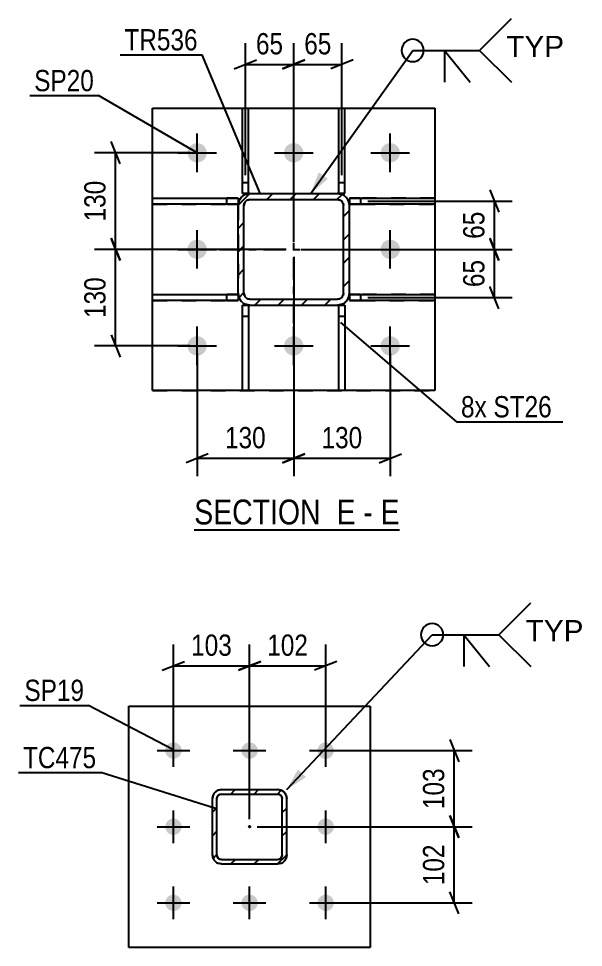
# Model space of a CAD drawing. Header units: millimetres. Extents: x -858 to 331, y -869 to -28.
# Drawn here: x -31.4 to 44.7, y -280.8 to -155.8 of the extents above; entities that cross this region are included whole.
import ezdxf

# ---------------------------------------------------------------- set-up
doc = ezdxf.new("R2010")
doc.units = ezdxf.units.MM
doc.linetypes.add('DXK_LINE_DOT2', pattern=[3.9198, 1.9599, -1.9599])
doc.linetypes.add('DXK_LINE_DOT3', pattern=[5.9187, 2.979, -0.9799, 0.9799, -0.9799])
doc.styles.add('Arial', font='ARIAL.TTF', dxfattribs={"height": 0.2})
doc.styles.add('Arial Narrow', font='ARIALN.TTF', dxfattribs={"height": 0.2})

# ---------------------------------------------------------------- blocks, each defined once
blk = doc.blocks.new('Unknown-570393797-16 - 9961')
at = {"color": 6, "linetype": 'Continuous'}
blk.add_line((-7.71, -224.63), (19.94, -224.63), dxfattribs=at)
at = {"color": 0, "linetype": 'Continuous'}
for points in [[(10.4, -223.88), (10.4, -220.38), (-7.71, -220.38), (-7.71, -223.88)], [(14, -223.88), (14, -220.38), (11.45, -220.38), (11.45, -223.88)], [(16.33, -223.88), (16.33, -220.38), (15.05, -220.38), (15.05, -223.88)], [(19.94, -223.88), (19.94, -220.38), (17.38, -220.38), (17.38, -223.88)]]:
    blk.add_wipeout(points, dxfattribs=at)
at = {"color": 7, "linetype": 'Continuous', "style": 'Arial Narrow'}
for s, p in [('SECTION ', (-7.71, -223.88)), ('E', (11.45, -223.88)), ('E', (17.38, -223.88)), ('-', (15.05, -223.88))]:
    blk.add_text(s, height=3.34, dxfattribs=at).set_placement(p)
blk = doc.blocks.new('Part-570393797-10165 - 9961')
at = {"color": 2, "linetype": 'Continuous'}
for p, q in [((-13.32, -180.75), (-13.32, -179.95)), ((-13.32, -179.95), (-1.82, -179.95)), ((-1.82, -179.95), (-1.82, -180.75)), ((-1.82, -180.75), (-13.32, -180.75)), ((-1.82, -180.75), (-1.82, -180.75))]:
    blk.add_line(p, q, dxfattribs=at)
at = {"color": 7, "linetype": 'DXK_LINE_DOT2'}
for p, q in [((-13.32, -179.95), (-3.32, -179.95)), ((-3.32, -180.75), (-3.32, -179.95)), ((-1.82, -179.95), (-3.32, -179.95)), ((-1.82, -179.95), (-1.82, -179.95)), ((-13.32, -180.75), (-3.32, -180.75)), ((-3.32, -180.75), (-1.82, -180.75))]:
    blk.add_line(p, q, dxfattribs=at)
blk = doc.blocks.new('Part-570393797-10125 - 9961')
at = {"color": 2, "linetype": 'Continuous'}
for p, q in [((13.18, -179.95), (13.18, -179.95)), ((13.18, -179.95), (24.68, -179.95)), ((13.18, -179.95), (13.18, -180.75)), ((24.68, -179.95), (24.68, -180.75)), ((24.68, -180.75), (13.18, -180.75))]:
    blk.add_line(p, q, dxfattribs=at)
at = {"color": 7, "linetype": 'DXK_LINE_DOT2'}
for p, q in [((14.68, -179.95), (13.18, -179.95)), ((13.18, -179.95), (13.18, -179.95)), ((24.68, -179.95), (14.68, -179.95)), ((14.68, -179.95), (14.68, -180.75)), ((13.18, -180.75), (14.68, -180.75)), ((14.68, -180.75), (24.68, -180.75))]:
    blk.add_line(p, q, dxfattribs=at)
blk = doc.blocks.new('Bolt-570393797-10062 - 9961')
at = {"linetype": 'Continuous'}
for points in [[(-8.62, -173.85, -1), (-6.02, -173.85, -1)], [(4.38, -173.85, -1), (6.98, -173.85, -1)], [(17.38, -173.85, -1), (19.98, -173.85, -1)], [(-8.62, -186.85, -1), (-6.02, -186.85, -1)], [(17.38, -186.85, -1), (19.98, -186.85, -1)], [(-8.62, -199.85, -1), (-6.02, -199.85, -1)], [(4.38, -199.85, -1), (6.98, -199.85, -1)], [(17.38, -199.85, -1), (19.98, -199.85, -1)]]:
    blk.add_hatch(color=1, dxfattribs=at).paths.add_polyline_path(points)
at = {"color": 1, "linetype": 'Continuous'}
for p, q in [((-7.32, -176.45), (-7.32, -171.25)), ((5.68, -176.45), (5.68, -171.25)), ((18.68, -176.45), (18.68, -171.25)), ((-9.92, -173.85), (-4.72, -173.85)), ((3.08, -173.85), (8.28, -173.85)), ((16.08, -173.85), (21.28, -173.85)), ((-7.32, -189.45), (-7.32, -184.25)), ((18.68, -189.45), (18.68, -184.25)), ((-9.92, -186.85), (-4.72, -186.85)), ((16.08, -186.85), (21.28, -186.85)), ((-7.32, -202.45), (-7.32, -197.25)), ((5.68, -202.45), (5.68, -197.25)), ((18.68, -202.45), (18.68, -197.25)), ((-9.92, -199.85), (-4.72, -199.85)), ((3.08, -199.85), (8.28, -199.85)), ((16.08, -199.85), (21.28, -199.85))]:
    blk.add_line(p, q, dxfattribs=at)
blk = doc.blocks.new('Part-570393797-10105 - 9961')
at = {"color": 2, "linetype": 'Continuous'}
for p, q in [((-13.32, -167.85), (24.68, -167.85)), ((-13.32, -205.85), (-13.32, -167.85)), ((24.68, -167.85), (24.68, -205.85)), ((24.68, -205.85), (-13.32, -205.85)), ((-13.32, -205.85), (-13.32, -205.85)), ((24.68, -205.85), (24.68, -205.85))]:
    blk.add_line(p, q, dxfattribs=at)
at = {"color": 7, "linetype": 'DXK_LINE_DOT2'}
for p, q in [((-13.32, -167.85), (-13.32, -167.85)), ((-13.32, -167.85), (24.68, -167.85)), ((24.68, -167.85), (24.68, -167.85)), ((-13.32, -205.85), (24.68, -205.85))]:
    blk.add_line(p, q, dxfattribs=at)
blk = doc.blocks.new('Part-570393797-10170 - 9961')
at = {"color": 2, "linetype": 'Continuous'}
for p, q in [((-13.32, -193.75), (-13.32, -192.95)), ((-13.32, -192.95), (-1.82, -192.95)), ((-1.82, -193.75), (-13.32, -193.75)), ((-1.82, -192.95), (-1.82, -193.75)), ((-1.82, -193.75), (-1.82, -193.75))]:
    blk.add_line(p, q, dxfattribs=at)
at = {"color": 7, "linetype": 'DXK_LINE_DOT2'}
for p, q in [((-13.32, -192.95), (-3.32, -192.95)), ((-13.32, -193.75), (-3.32, -193.75)), ((-3.32, -193.75), (-3.32, -192.95)), ((-1.82, -192.95), (-3.32, -192.95)), ((-3.32, -193.75), (-1.82, -193.75)), ((-1.82, -192.95), (-1.82, -192.95))]:
    blk.add_line(p, q, dxfattribs=at)
blk = doc.blocks.new('Part-570393797-10130 - 9961')
at = {"color": 2, "linetype": 'Continuous'}
for p, q in [((13.18, -192.95), (13.18, -192.95)), ((13.18, -192.95), (24.68, -192.95)), ((13.18, -192.95), (13.18, -193.75)), ((24.68, -193.75), (13.18, -193.75)), ((24.68, -192.95), (24.68, -193.75))]:
    blk.add_line(p, q, dxfattribs=at)
at = {"color": 7, "linetype": 'DXK_LINE_DOT2'}
for p, q in [((14.68, -192.95), (13.18, -192.95)), ((13.18, -192.95), (13.18, -192.95)), ((13.18, -193.75), (14.68, -193.75)), ((24.68, -192.95), (14.68, -192.95)), ((14.68, -192.95), (14.68, -193.75)), ((14.68, -193.75), (24.68, -193.75))]:
    blk.add_line(p, q, dxfattribs=at)
blk = doc.blocks.new('Part-570393797-10195 - 9961')
at = {"linetype": 'Continuous'}
h = blk.add_hatch(dxfattribs=at)
h.set_pattern_fill('', scale=0.7, style=0, pattern_type=0)
h.set_pattern_definition([(45, (-1.7018, -193.3633), (-1.57154, 1.57154), [])])
h.paths.add_polyline_path([(-1.82, -192.75), (-1.7, -193.36), (-1.36, -193.88), (-0.84, -194.23), (-0.22, -194.35), (11.58, -194.35), (12.19, -194.23), (12.71, -193.88), (13.05, -193.36), (13.18, -192.75), (13.18, -180.95), (13.05, -180.34), (12.71, -179.82), (12.19, -179.47), (11.58, -179.35), (-0.22, -179.35), (-0.84, -179.47), (-1.36, -179.82), (-1.7, -180.34), (-1.82, -180.95)])
h.paths.add_polyline_path([(-1.02, -180.95), (-0.96, -180.64), (-0.79, -180.39), (-0.53, -180.21), (-0.22, -180.15), (11.58, -180.15), (11.88, -180.21), (12.14, -180.39), (12.32, -180.64), (12.38, -180.95), (12.38, -192.75), (12.32, -193.06), (12.14, -193.32), (11.88, -193.49), (11.58, -193.55), (-0.22, -193.55), (-0.53, -193.49), (-0.79, -193.32), (-0.96, -193.06), (-1.02, -192.75)])
at = {"color": 7, "linetype": 'DXK_LINE_DOT3'}
for p, q in [((5.68, -196.85), (5.68, -176.85)), ((-4.32, -186.85), (15.68, -186.85))]:
    blk.add_line(p, q, dxfattribs=at)
at = {"color": 7, "linetype": 'DXK_LINE_DOT2'}
for p, q in [((-0.84, -179.47), (-0.22, -179.35)), ((-0.22, -179.35), (11.58, -179.35)), ((11.58, -179.35), (12.19, -179.47)), ((-1.82, -180.95), (-1.7, -180.34)), ((-1.82, -180.95), (-1.82, -192.75)), ((-0.96, -180.64), (-1.02, -180.95)), ((-1.02, -192.75), (-1.02, -180.95)), ((-0.22, -180.15), (-0.53, -180.21)), ((-0.22, -180.15), (11.58, -180.15)), ((11.88, -180.21), (11.58, -180.15)), ((12.38, -180.95), (12.32, -180.64)), ((12.38, -192.75), (12.38, -180.95)), ((13.05, -180.34), (13.18, -180.95)), ((13.18, -192.75), (13.18, -180.95)), ((-1.7, -193.36), (-1.82, -192.75)), ((-1.02, -192.75), (-0.96, -193.06)), ((-0.53, -193.49), (-0.22, -193.55)), ((-0.22, -193.55), (11.58, -193.55)), ((11.58, -193.55), (11.88, -193.49)), ((12.32, -193.06), (12.38, -192.75)), ((13.18, -192.75), (13.05, -193.36)), ((-0.22, -194.35), (-0.84, -194.23)), ((-0.22, -194.35), (11.58, -194.35)), ((12.19, -194.23), (11.58, -194.35))]:
    blk.add_line(p, q, dxfattribs=at)
at = {"color": 2, "linetype": 'Continuous'}
for p, q in [((-0.22, -179.35), (-0.84, -179.47)), ((-0.22, -179.35), (-0.22, -179.35)), ((-0.22, -179.35), (11.58, -179.35)), ((11.58, -179.35), (11.58, -179.35)), ((12.19, -179.47), (11.58, -179.35)), ((-1.7, -180.34), (-1.82, -180.95)), ((-1.82, -180.95), (-1.82, -180.95)), ((-1.82, -192.75), (-1.82, -180.95)), ((-1.02, -180.95), (-0.96, -180.64)), ((-1.02, -180.95), (-1.02, -180.95)), ((-1.02, -192.75), (-1.02, -180.95)), ((-0.53, -180.21), (-0.22, -180.15)), ((-0.22, -180.15), (-0.22, -180.15)), ((-0.22, -180.15), (11.58, -180.15)), ((11.58, -180.15), (11.58, -180.15)), ((11.58, -180.15), (11.88, -180.21)), ((12.32, -180.64), (12.38, -180.95)), ((12.38, -180.95), (12.38, -180.95)), ((12.38, -192.75), (12.38, -180.95)), ((13.18, -180.95), (13.05, -180.34)), ((13.18, -180.95), (13.18, -180.95)), ((13.18, -192.75), (13.18, -180.95)), ((-1.82, -192.75), (-1.82, -192.75)), ((-1.82, -192.75), (-1.7, -193.36)), ((-1.02, -192.75), (-1.02, -192.75)), ((-0.96, -193.06), (-1.02, -192.75)), ((-0.22, -193.55), (-0.53, -193.49)), ((-0.22, -193.55), (-0.22, -193.55)), ((-0.22, -193.55), (11.58, -193.55)), ((11.88, -193.49), (11.58, -193.55)), ((11.58, -193.55), (11.58, -193.55)), ((12.38, -192.75), (12.32, -193.06)), ((12.38, -192.75), (12.38, -192.75)), ((13.05, -193.36), (13.18, -192.75)), ((13.18, -192.75), (13.18, -192.75)), ((-0.84, -194.23), (-0.22, -194.35)), ((-0.22, -194.35), (-0.22, -194.35)), ((-0.22, -194.35), (11.58, -194.35)), ((11.58, -194.35), (12.19, -194.23)), ((11.58, -194.35), (11.58, -194.35))]:
    blk.add_line(p, q, dxfattribs=at)
at = {"color": 7, "linetype": 'DXK_LINE_DOT2'}
for centre, radius, start, end in [((-0.22, -180.95), 1.6, 112.5, 157.5), ((11.58, -180.95), 1.6, 22.5, 67.5), ((-0.22, -180.95), 0.8, 112.5, 157.5), ((11.58, -180.95), 0.8, 22.5, 67.5), ((-0.22, -192.75), 1.6, 202.5, 247.5), ((-0.22, -192.75), 0.8, 202.5, 247.5), ((11.58, -192.75), 0.8, 292.5, 337.5), ((11.58, -192.75), 1.6, 292.5, 337.5)]:
    blk.add_arc(centre, radius, start, end, dxfattribs=at)
at = {"color": 2, "linetype": 'Continuous'}
for centre, radius, start, end in [((-0.22, -180.95), 1.6, 112.5, 157.5), ((11.58, -180.95), 1.6, 22.5, 67.5), ((-0.22, -180.95), 0.8, 112.5, 157.5), ((11.58, -180.95), 0.8, 22.5, 67.5), ((-0.22, -192.75), 1.6, 202.5, 247.5), ((-0.22, -192.75), 0.8, 202.5, 247.5), ((11.58, -192.75), 0.8, 292.5, 337.5), ((11.58, -192.75), 1.6, 292.5, 337.5)]:
    blk.add_arc(centre, radius, start, end, dxfattribs=at)
blk = doc.blocks.new('Part-570393797-10204 - 9961')
at = {"color": 2, "linetype": 'Continuous'}
for p, q in [((11.78, -194.35), (11.78, -194.35)), ((11.78, -194.35), (12.58, -194.35)), ((11.78, -205.85), (11.78, -194.35)), ((12.58, -194.35), (12.58, -194.35)), ((12.58, -194.35), (12.58, -205.85)), ((12.58, -205.85), (11.78, -205.85))]:
    blk.add_line(p, q, dxfattribs=at)
at = {"color": 7, "linetype": 'DXK_LINE_DOT2'}
for p, q in [((11.78, -194.35), (11.78, -194.35)), ((11.78, -194.35), (12.58, -194.35)), ((12.58, -194.35), (12.58, -194.35)), ((11.78, -195.85), (12.58, -195.85))]:
    blk.add_line(p, q, dxfattribs=at)
blk = doc.blocks.new('Part-570393797-10209 - 9961')
at = {"color": 2, "linetype": 'Continuous'}
for p, q in [((-1.22, -194.35), (-1.22, -194.35)), ((-1.22, -194.35), (-0.42, -194.35)), ((-1.22, -205.85), (-1.22, -194.35)), ((-0.42, -194.35), (-0.42, -194.35)), ((-0.42, -194.35), (-0.42, -205.85)), ((-0.42, -205.85), (-1.22, -205.85))]:
    blk.add_line(p, q, dxfattribs=at)
at = {"color": 7, "linetype": 'DXK_LINE_DOT2'}
for p, q in [((-1.22, -194.35), (-1.22, -194.35)), ((-1.22, -194.35), (-0.42, -194.35)), ((-0.42, -194.35), (-0.42, -194.35)), ((-1.22, -195.85), (-0.42, -195.85))]:
    blk.add_line(p, q, dxfattribs=at)
blk = doc.blocks.new('Part-570393797-10222 - 9961')
at = {"color": 2, "linetype": 'Continuous'}
for p, q in [((11.78, -179.35), (11.78, -167.85)), ((11.78, -167.85), (12.58, -167.85)), ((12.58, -179.35), (12.58, -167.85)), ((11.78, -179.35), (12.58, -179.35)), ((11.78, -179.35), (11.78, -179.35)), ((12.58, -179.35), (12.58, -179.35))]:
    blk.add_line(p, q, dxfattribs=at)
at = {"color": 7, "linetype": 'DXK_LINE_DOT2'}
for p, q in [((11.78, -177.85), (12.58, -177.85)), ((12.58, -179.35), (11.78, -179.35))]:
    blk.add_line(p, q, dxfattribs=at)
blk = doc.blocks.new('Part-570393797-10227 - 9961')
at = {"color": 2, "linetype": 'Continuous'}
for p, q in [((-1.22, -179.35), (-1.22, -167.85)), ((-1.22, -167.85), (-0.42, -167.85)), ((-0.42, -179.35), (-0.42, -167.85)), ((-1.22, -179.35), (-0.42, -179.35)), ((-1.22, -179.35), (-1.22, -179.35)), ((-0.42, -179.35), (-0.42, -179.35))]:
    blk.add_line(p, q, dxfattribs=at)
at = {"color": 7, "linetype": 'DXK_LINE_DOT2'}
for p, q in [((-1.22, -177.85), (-0.42, -177.85)), ((-0.42, -179.35), (-1.22, -179.35))]:
    blk.add_line(p, q, dxfattribs=at)
blk = doc.blocks.new('Part-570393797-10525 - 10438')
at = {"linetype": 'Continuous'}
h = blk.add_hatch(dxfattribs=at)
h.set_pattern_fill('', scale=0.7, style=0, pattern_type=0)
h.set_pattern_definition([(45, (-5.1716, -268.8393), (-1.57154, 1.57154), [])])
h.paths.add_polyline_path([(-5.26, -268.38), (-5.17, -268.84), (-4.91, -269.23), (-4.52, -269.49), (-4.06, -269.58), (3.54, -269.58), (4, -269.49), (4.39, -269.23), (4.65, -268.84), (4.74, -268.38), (4.74, -260.78), (4.65, -260.32), (4.39, -259.93), (4, -259.67), (3.54, -259.58), (-4.06, -259.58), (-4.52, -259.67), (-4.91, -259.93), (-5.17, -260.32), (-5.26, -260.78)])
h.paths.add_polyline_path([(-4.66, -260.78), (-4.62, -260.55), (-4.49, -260.36), (-4.29, -260.23), (-4.06, -260.18), (3.54, -260.18), (3.77, -260.23), (3.96, -260.36), (4.09, -260.55), (4.14, -260.78), (4.14, -268.38), (4.09, -268.61), (3.96, -268.8), (3.77, -268.93), (3.54, -268.98), (-4.06, -268.98), (-4.29, -268.93), (-4.49, -268.8), (-4.62, -268.61), (-4.66, -268.38)])
blk.add_hatch(color=30, dxfattribs=at).paths.add_polyline_path([(-0.26, -264.68, -1), (-0.26, -264.48, -1)])
at = {"color": 7, "linetype": 'DXK_LINE_DOT2'}
for p, q in [((-4.52, -259.67), (-4.06, -259.58)), ((-4.06, -259.58), (3.54, -259.58)), ((3.54, -259.58), (4, -259.67)), ((-5.26, -260.78), (-5.17, -260.32)), ((-5.26, -268.38), (-5.26, -260.78)), ((-4.62, -260.55), (-4.66, -260.78)), ((-4.66, -268.38), (-4.66, -260.78)), ((-4.49, -260.36), (-4.62, -260.55)), ((-4.29, -260.23), (-4.49, -260.36)), ((-4.06, -260.18), (-4.29, -260.23)), ((-4.06, -260.18), (3.54, -260.18)), ((3.77, -260.23), (3.54, -260.18)), ((3.96, -260.36), (3.77, -260.23)), ((4.09, -260.55), (3.96, -260.36)), ((4.14, -260.78), (4.09, -260.55)), ((4.14, -268.38), (4.14, -260.78)), ((4.65, -260.32), (4.74, -260.78)), ((4.74, -268.38), (4.74, -260.78)), ((-5.17, -268.84), (-5.26, -268.38)), ((-4.66, -268.38), (-4.62, -268.61)), ((-4.62, -268.61), (-4.49, -268.8)), ((-4.49, -268.8), (-4.29, -268.93)), ((3.77, -268.93), (3.96, -268.8)), ((3.96, -268.8), (4.09, -268.61)), ((4.09, -268.61), (4.14, -268.38)), ((4.74, -268.38), (4.65, -268.84)), ((-4.06, -269.58), (-4.52, -269.49)), ((-4.29, -268.93), (-4.06, -268.98)), ((-4.06, -268.98), (3.54, -268.98)), ((-4.06, -269.58), (3.54, -269.58)), ((3.54, -268.98), (3.77, -268.93)), ((4, -269.49), (3.54, -269.58))]:
    blk.add_line(p, q, dxfattribs=at)
at = {"color": 2, "linetype": 'Continuous'}
for p, q in [((-4.06, -259.58), (-4.52, -259.67)), ((-4.06, -259.58), (3.54, -259.58)), ((4, -259.67), (3.54, -259.58)), ((-5.17, -260.32), (-5.26, -260.78)), ((-5.26, -268.38), (-5.26, -260.78)), ((-4.66, -260.78), (-4.62, -260.55)), ((-4.66, -268.38), (-4.66, -260.78)), ((-4.62, -260.55), (-4.49, -260.36)), ((-4.49, -260.36), (-4.29, -260.23)), ((-4.29, -260.23), (-4.06, -260.18)), ((-4.06, -260.18), (3.54, -260.18)), ((3.54, -260.18), (3.77, -260.23)), ((3.77, -260.23), (3.96, -260.36)), ((3.96, -260.36), (4.09, -260.55)), ((4.09, -260.55), (4.14, -260.78)), ((4.14, -268.38), (4.14, -260.78)), ((4.74, -260.78), (4.65, -260.32)), ((4.74, -268.38), (4.74, -260.78)), ((-5.26, -268.38), (-5.17, -268.84)), ((-4.62, -268.61), (-4.66, -268.38)), ((-4.49, -268.8), (-4.62, -268.61)), ((-4.29, -268.93), (-4.49, -268.8)), ((3.96, -268.8), (3.77, -268.93)), ((4.09, -268.61), (3.96, -268.8)), ((4.14, -268.38), (4.09, -268.61)), ((4.65, -268.84), (4.74, -268.38)), ((-4.52, -269.49), (-4.06, -269.58)), ((-4.06, -268.98), (-4.29, -268.93)), ((-4.06, -268.98), (3.54, -268.98)), ((-4.06, -269.58), (3.54, -269.58)), ((3.77, -268.93), (3.54, -268.98)), ((3.54, -269.58), (4, -269.49))]:
    blk.add_line(p, q, dxfattribs=at)
at = {"color": 7, "linetype": 'DXK_LINE_DOT3'}
blk.add_line((-0.26, -264.58), (-0.26, -264.58), dxfattribs=at)
at = {"color": 30, "linetype": 'DXK_LINE_DOT3'}
blk.add_line((-0.26, -264.58), (-0.26, -264.58), dxfattribs=at)
at = {"color": 30, "linetype": 'Continuous'}
blk.add_circle((-0.26, -264.58), 0.1, dxfattribs=at)
at = {"color": 7, "linetype": 'DXK_LINE_DOT2'}
for centre, start, end in [((-4.06, -260.78), 112.5, 157.5), ((3.54, -260.78), 22.5, 67.5), ((-4.06, -268.38), 202.5, 247.5), ((3.54, -268.38), 292.5, 337.5)]:
    blk.add_arc(centre, 1.2, start, end, dxfattribs=at)
at = {"color": 2, "linetype": 'Continuous'}
for centre, start, end in [((-4.06, -260.78), 112.5, 157.5), ((3.54, -260.78), 22.5, 67.5), ((-4.06, -268.38), 202.5, 247.5), ((3.54, -268.38), 292.5, 337.5)]:
    blk.add_arc(centre, 1.2, start, end, dxfattribs=at)
blk = doc.blocks.new('Bolt-570393797-10596 - 10438')
at = {"linetype": 'Continuous'}
for points in [[(-11.61, -254.33, -1), (-9.41, -254.33, -1)], [(-1.36, -254.33, -1), (0.84, -254.33, -1)], [(8.89, -254.33, -1), (11.09, -254.33, -1)], [(-11.61, -264.58, -1), (-9.41, -264.58, -1)], [(8.89, -264.58, -1), (11.09, -264.58, -1)], [(-11.61, -274.83, -1), (-9.41, -274.83, -1)], [(-1.36, -274.83, -1), (0.84, -274.83, -1)], [(8.89, -274.83, -1), (11.09, -274.83, -1)]]:
    blk.add_hatch(color=1, dxfattribs=at).paths.add_polyline_path(points)
at = {"color": 1, "linetype": 'Continuous'}
for p, q in [((-10.51, -256.53), (-10.51, -252.13)), ((-0.26, -256.53), (-0.26, -252.13)), ((9.99, -256.53), (9.99, -252.13)), ((-12.71, -254.33), (-8.31, -254.33)), ((-2.46, -254.33), (1.94, -254.33)), ((7.79, -254.33), (12.19, -254.33)), ((-10.51, -266.78), (-10.51, -262.38)), ((9.99, -266.78), (9.99, -262.38)), ((-12.71, -264.58), (-8.31, -264.58)), ((7.79, -264.58), (12.19, -264.58)), ((-10.51, -277.03), (-10.51, -272.63)), ((-0.26, -277.03), (-0.26, -272.63)), ((9.99, -277.03), (9.99, -272.63)), ((-12.71, -274.83), (-8.31, -274.83)), ((-2.46, -274.83), (1.94, -274.83)), ((7.79, -274.83), (12.19, -274.83))]:
    blk.add_line(p, q, dxfattribs=at)
blk = doc.blocks.new('Part-570393797-10628 - 10438')
at = {"color": 2, "linetype": 'Continuous'}
for p, q in [((-16.51, -280.83), (-16.51, -248.33)), ((-16.51, -248.33), (15.99, -248.33)), ((15.99, -248.33), (15.99, -280.83)), ((15.99, -280.83), (-16.51, -280.83))]:
    blk.add_line(p, q, dxfattribs=at)
blk = doc.blocks.new('StraightDimension-570393797-10383 - 9961')
at = {"color": 7, "linetype": 'Continuous'}
for p, q in [((-17.71, -188.35), (-18.91, -185.35)), ((4.68, -186.85), (-21.16, -186.85)), ((-18.31, -199.85), (-18.31, -186.85)), ((-18.91, -198.35), (-17.71, -201.35)), ((-8.32, -199.85), (-21.16, -199.85))]:
    blk.add_line(p, q, dxfattribs=at)
at = {"color": 0}
blk.add_wipeout([(-19.06, -190.01), (-23.26, -190.01), (-23.26, -196.69), (-19.06, -196.69)], dxfattribs=at)
at = {"color": 3, "style": 'Arial Narrow'}
blk.add_text('130', height=2.863, rotation=90.0002, dxfattribs=at).set_placement((-19.66, -196.09))
blk = doc.blocks.new('StraightDimension-570393797-10355 - 9961')
at = {"color": 7, "linetype": 'Continuous'}
for p, q in [((32.11, -185.35), (33.31, -188.35)), ((6.68, -186.85), (35.11, -186.85)), ((32.71, -193.35), (32.71, -186.85)), ((33.31, -194.85), (32.11, -191.85)), ((15.68, -193.35), (35.11, -193.35))]:
    blk.add_line(p, q, dxfattribs=at)
at = {"color": 0}
blk.add_wipeout([(31.96, -187.67), (27.76, -187.67), (27.76, -192.53), (31.96, -192.53)], dxfattribs=at)
at = {"color": 3, "style": 'Arial Narrow'}
blk.add_text('65', height=2.863, rotation=90.0002, dxfattribs=at).set_placement((31.36, -191.93))
blk = doc.blocks.new('StraightDimension-570393797-10372 - 9961')
at = {"color": 7, "linetype": 'Continuous'}
for p, q in [((5.68, -185.85), (5.68, -159.1)), ((12.18, -176.85), (12.18, -159.1)), ((4.18, -162.55), (7.18, -161.35)), ((5.68, -161.95), (12.18, -161.95)), ((13.68, -161.35), (10.68, -162.55))]:
    blk.add_line(p, q, dxfattribs=at)
at = {"color": 0}
blk.add_wipeout([(11.35, -161.2), (11.35, -157), (6.5, -157), (6.5, -161.2)], dxfattribs=at)
at = {"color": 3, "style": 'Arial Narrow'}
blk.add_text('65', height=2.863, dxfattribs=at).set_placement((7.1, -160.6))
blk = doc.blocks.new('StraightDimension-570393797-10352 - 9961')
at = {"color": 7, "linetype": 'Continuous'}
for p, q in [((32.11, -178.85), (33.31, -181.85)), ((15.68, -180.35), (35.11, -180.35)), ((32.71, -186.85), (32.71, -180.35)), ((33.31, -188.35), (32.11, -185.35)), ((6.68, -186.85), (35.11, -186.85))]:
    blk.add_line(p, q, dxfattribs=at)
at = {"color": 0}
blk.add_wipeout([(31.96, -181.17), (27.76, -181.17), (27.76, -186.03), (31.96, -186.03)], dxfattribs=at)
at = {"color": 3, "style": 'Arial Narrow'}
blk.add_text('65', height=2.863, rotation=90.0002, dxfattribs=at).set_placement((31.36, -185.43))
blk = doc.blocks.new('StraightDimension-570393797-10359 - 9961')
at = {"color": 7, "linetype": 'Continuous'}
for p, q in [((5.68, -187.85), (5.68, -217.38)), ((18.68, -200.85), (18.68, -217.38)), ((7.18, -214.38), (4.18, -215.58)), ((5.68, -214.98), (18.68, -214.98)), ((17.18, -215.58), (20.18, -214.38))]:
    blk.add_line(p, q, dxfattribs=at)
at = {"color": 0}
blk.add_wipeout([(15.52, -214.23), (15.52, -210.03), (8.83, -210.03), (8.83, -214.23)], dxfattribs=at)
at = {"color": 3, "style": 'Arial Narrow'}
blk.add_text('130', height=2.863, dxfattribs=at).set_placement((9.43, -213.63))
blk = doc.blocks.new('StraightDimension-570393797-10365 - 9961')
at = {"color": 7, "linetype": 'Continuous'}
for p, q in [((5.68, -187.85), (5.68, -217.38)), ((-7.32, -200.85), (-7.32, -217.38)), ((-5.82, -214.38), (-8.82, -215.58)), ((-7.32, -214.98), (5.68, -214.98)), ((4.18, -215.58), (7.18, -214.38))]:
    blk.add_line(p, q, dxfattribs=at)
at = {"color": 0}
blk.add_wipeout([(2.52, -214.23), (2.52, -210.03), (-4.17, -210.03), (-4.17, -214.23)], dxfattribs=at)
at = {"color": 3, "style": 'Arial Narrow'}
blk.add_text('130', height=2.863, dxfattribs=at).set_placement((-3.57, -213.63))
blk = doc.blocks.new('StraightDimension-570393797-10377 - 9961')
at = {"color": 7, "linetype": 'Continuous'}
for p, q in [((-0.82, -176.85), (-0.82, -159.1)), ((5.68, -185.85), (5.68, -159.1)), ((-2.32, -162.55), (0.68, -161.35)), ((-0.82, -161.95), (5.68, -161.95)), ((7.18, -161.35), (4.18, -162.55))]:
    blk.add_line(p, q, dxfattribs=at)
at = {"color": 0}
blk.add_wipeout([(4.85, -161.2), (4.85, -157), (0, -157), (0, -161.2)], dxfattribs=at)
at = {"color": 3, "style": 'Arial Narrow'}
blk.add_text('65', height=2.863, dxfattribs=at).set_placement((0.6, -160.6))
blk = doc.blocks.new('StraightDimension-570393797-10386 - 9961')
at = {"color": 7, "linetype": 'Continuous'}
for p, q in [((-17.71, -175.35), (-18.91, -172.35)), ((-8.32, -173.85), (-21.16, -173.85)), ((-18.31, -186.85), (-18.31, -173.85)), ((-18.91, -185.35), (-17.71, -188.35)), ((4.68, -186.85), (-21.16, -186.85))]:
    blk.add_line(p, q, dxfattribs=at)
at = {"color": 0}
blk.add_wipeout([(-19.06, -177.01), (-23.26, -177.01), (-23.26, -183.69), (-19.06, -183.69)], dxfattribs=at)
at = {"color": 3, "style": 'Arial Narrow'}
blk.add_text('130', height=2.863, rotation=90.0002, dxfattribs=at).set_placement((-19.66, -183.09))
blk = doc.blocks.new('StraightDimension-570393797-10783 - 10438')
at = {"color": 7, "linetype": 'Continuous'}
for p, q in [((26.7, -252.83), (27.9, -255.83)), ((10.99, -254.33), (29.7, -254.33)), ((27.3, -264.58), (27.3, -254.33)), ((27.9, -266.08), (26.7, -263.08)), ((0.74, -264.58), (29.7, -264.58))]:
    blk.add_line(p, q, dxfattribs=at)
at = {"color": 0}
blk.add_wipeout([(26.55, -256.11), (22.35, -256.11), (22.35, -262.8), (26.55, -262.8)], dxfattribs=at)
at = {"color": 3, "style": 'Arial Narrow'}
blk.add_text('103', height=2.863, rotation=90.0002, dxfattribs=at).set_placement((25.95, -262.2))
blk = doc.blocks.new('StraightDimension-570393797-10794 - 10438')
at = {"color": 7, "linetype": 'Continuous'}
for p, q in [((26.7, -263.08), (27.9, -266.08)), ((0.74, -264.58), (29.7, -264.58)), ((27.3, -274.83), (27.3, -264.58)), ((27.9, -276.33), (26.7, -273.33)), ((10.99, -274.83), (29.7, -274.83))]:
    blk.add_line(p, q, dxfattribs=at)
at = {"color": 0}
blk.add_wipeout([(26.55, -266.36), (22.35, -266.36), (22.35, -273.05), (26.55, -273.05)], dxfattribs=at)
at = {"color": 3, "style": 'Arial Narrow'}
blk.add_text('102', height=2.863, rotation=90.0002, dxfattribs=at).set_placement((25.95, -272.45))
blk = doc.blocks.new('StraightDimension-570393797-10806 - 10438')
at = {"color": 7, "linetype": 'Continuous'}
for p, q in [((-0.26, -263.58), (-0.26, -240.07)), ((9.99, -253.33), (9.99, -240.07)), ((-1.76, -243.52), (1.24, -242.32)), ((11.49, -242.32), (8.49, -243.52)), ((-0.26, -242.92), (9.99, -242.92))]:
    blk.add_line(p, q, dxfattribs=at)
at = {"color": 0}
blk.add_wipeout([(8.2, -242.17), (8.2, -237.97), (1.52, -237.97), (1.52, -242.17)], dxfattribs=at)
at = {"color": 3, "style": 'Arial Narrow'}
blk.add_text('102', height=2.863, dxfattribs=at).set_placement((2.12, -241.57))
blk = doc.blocks.new('StraightDimension-570393797-10817 - 10438')
at = {"color": 7, "linetype": 'Continuous'}
for p, q in [((-10.51, -253.33), (-10.51, -240.07)), ((-0.26, -263.58), (-0.26, -240.07)), ((-12.01, -243.52), (-9.01, -242.32)), ((1.24, -242.32), (-1.76, -243.52)), ((-10.51, -242.92), (-0.26, -242.92))]:
    blk.add_line(p, q, dxfattribs=at)
at = {"color": 0}
blk.add_wipeout([(-2.05, -242.17), (-2.05, -237.97), (-8.73, -237.97), (-8.73, -242.17)], dxfattribs=at)
at = {"color": 3, "style": 'Arial Narrow'}
blk.add_text('103', height=2.863, dxfattribs=at).set_placement((-8.13, -241.57))
blk = doc.blocks.new('Mark-570393797-10101 - 9961')
at = {"color": 0}
blk.add_wipeout([(-21.22, -165.56), (-21.22, -162.56), (-29.26, -162.56), (-29.26, -165.56)], dxfattribs=at)
blk.add_wipeout([(-21.22, -165.56), (-21.22, -162.56), (-29.26, -162.56), (-29.26, -165.56)], dxfattribs=at)
at = {"color": 30, "linetype": 'Continuous'}
for p in [(-29.86, -166.16), (-7.31, -173.86)]:
    blk.add_line(p, (-20.62, -166.16), dxfattribs=at)
at = {"color": 3, "style": 'Arial Narrow'}
blk.add_text('SP20', height=2.863, dxfattribs=at).set_placement((-29.26, -165.56))
blk = doc.blocks.new('Mark-570393797-10191 - 9961')
at = {"color": 0}
blk.add_wipeout([(-7.24, -160.07), (-7.24, -157.07), (-17.11, -157.07), (-17.11, -160.07)], dxfattribs=at)
blk.add_wipeout([(-7.24, -160.07), (-7.24, -157.07), (-17.11, -157.07), (-17.11, -160.07)], dxfattribs=at)
at = {"color": 30, "linetype": 'Continuous'}
for p in [(-17.71, -160.67), (1.21, -179.4)]:
    blk.add_line(p, (-6.64, -160.67), dxfattribs=at)
at = {"color": 3, "style": 'Arial Narrow'}
blk.add_text('TR536', height=2.863, dxfattribs=at).set_placement((-17.11, -160.07))
blk = doc.blocks.new('WeldMark-570393797-10389 - 9961')
at = {"linetype": 'Continuous'}
blk.add_hatch(color=30, dxfattribs=at).paths.add_polyline_path([(10.28, -177.36), (7.93, -179.37), (9.06, -176.49)])
at = {"color": 30, "linetype": 'Continuous'}
for p, q in [((7.93, -179.37), (21.71, -160.07)), ((21.71, -160.07), (30.71, -160.07))]:
    blk.add_line(p, q, dxfattribs=at)
at = {"color": 3, "linetype": 'Continuous'}
for q in [(29.43, -164.35), (26, -164.35)]:
    blk.add_line((26, -160.07), q, dxfattribs=at)
for start, end in [(90, 270), (270, 90)]:
    blk.add_arc((21.71, -160.07), 1.5, start, end, dxfattribs=at)
at = {"color": 0, "linetype": 'Continuous'}
blk.add_wipeout([(42.09, -160.97), (42.09, -157.97), (34.31, -157.97), (34.31, -160.97)], dxfattribs=at)
blk.add_wipeout([(42.09, -160.97), (42.09, -157.97), (34.31, -157.97), (34.31, -160.97)], dxfattribs=at)
at = {"color": 3, "linetype": 'Continuous'}
for q in [(35, -155.78), (35, -164.35)]:
    blk.add_line((30.71, -160.07), q, dxfattribs=at)
at = {"color": 3, "linetype": 'Continuous', "style": 'Arial'}
blk.add_text('TYP', height=2.865, dxfattribs=at).set_placement((34.31, -160.97))
blk = doc.blocks.new('MarkSet-570393797-26885 - 9961')
at = {"color": 0}
for points in [[(31.68, -209.47), (31.68, -206.47), (28.21, -206.47), (28.21, -209.47)], [(40.44, -209.47), (40.44, -206.47), (32.58, -206.47), (32.58, -209.47)]]:
    blk.add_wipeout(points, dxfattribs=at)
for points in [[(31.68, -209.47), (31.68, -206.47), (28.21, -206.47), (28.21, -209.47)], [(40.44, -209.47), (40.44, -206.47), (32.58, -206.47), (32.58, -209.47)]]:
    blk.add_wipeout(points, dxfattribs=at)
at = {"color": 30, "linetype": 'Continuous'}
for p, q in [((11.97, -196.68), (27.61, -210.07)), ((27.61, -210.07), (41.94, -210.07))]:
    blk.add_line(p, q, dxfattribs=at)
at = {"color": 3, "style": 'Arial Narrow'}
for s, p in [('8x', (28.21, -209.47)), ('ST26', (32.58, -209.47))]:
    blk.add_text(s, height=2.863, dxfattribs=at).set_placement(p)
blk = doc.blocks.new('Mark-570393797-10521 - 10438')
at = {"color": 0}
blk.add_wipeout([(-20.9, -256.7), (-20.9, -253.7), (-30.77, -253.7), (-30.77, -256.7)], dxfattribs=at)
blk.add_wipeout([(-20.9, -256.7), (-20.9, -253.7), (-30.77, -253.7), (-30.77, -256.7)], dxfattribs=at)
at = {"color": 30, "linetype": 'Continuous'}
for p in [(-31.37, -257.3), (-4.87, -262.14)]:
    blk.add_line(p, (-20.3, -257.3), dxfattribs=at)
at = {"color": 3, "style": 'Arial Narrow'}
blk.add_text('TC475', height=2.863, dxfattribs=at).set_placement((-30.77, -256.7))
blk = doc.blocks.new('WeldMark-570393797-10828 - 10438')
at = {"linetype": 'Continuous'}
blk.add_hatch(color=30, dxfattribs=at).paths.add_polyline_path([(7.34, -257.91), (4.74, -259.58), (6.24, -256.88)])
at = {"color": 30, "linetype": 'Continuous'}
for p, q in [((4.74, -259.58), (24.32, -238.73)), ((24.32, -238.73), (33.32, -238.73))]:
    blk.add_line(p, q, dxfattribs=at)
at = {"color": 3, "linetype": 'Continuous'}
for q in [(32.04, -243.02), (28.61, -243.02)]:
    blk.add_line((28.61, -238.73), q, dxfattribs=at)
for start, end in [(90, 270), (270, 90)]:
    blk.add_arc((24.32, -238.73), 1.5, start, end, dxfattribs=at)
at = {"color": 0, "linetype": 'Continuous'}
blk.add_wipeout([(44.7, -239.63), (44.7, -236.63), (36.92, -236.63), (36.92, -239.63)], dxfattribs=at)
blk.add_wipeout([(44.7, -239.63), (44.7, -236.63), (36.92, -236.63), (36.92, -239.63)], dxfattribs=at)
at = {"color": 3, "linetype": 'Continuous'}
for q in [(37.61, -234.45), (37.61, -243.02)]:
    blk.add_line((33.32, -238.73), q, dxfattribs=at)
at = {"color": 3, "linetype": 'Continuous', "style": 'Arial'}
blk.add_text('TYP', height=2.865, dxfattribs=at).set_placement((36.92, -239.63))
blk = doc.blocks.new('Mark-570393797-10624 - 10438')
at = {"color": 0}
blk.add_wipeout([(-22.54, -247.65), (-22.54, -244.65), (-30.58, -244.65), (-30.58, -247.65)], dxfattribs=at)
blk.add_wipeout([(-22.54, -247.65), (-22.54, -244.65), (-30.58, -244.65), (-30.58, -247.65)], dxfattribs=at)
at = {"color": 30, "linetype": 'Continuous'}
for p in [(-31.18, -248.25), (-10.69, -254.16)]:
    blk.add_line(p, (-21.94, -248.25), dxfattribs=at)
at = {"color": 3, "style": 'Arial Narrow'}
blk.add_text('SP19', height=2.863, dxfattribs=at).set_placement((-30.58, -247.65))

msp = doc.modelspace()

# ---------------------------------------------------------------- block references
for name in ['Part-570393797-10105 - 9961', 'Part-570393797-10227 - 9961', 'Part-570393797-10222 - 9961', 'Bolt-570393797-10062 - 9961', 'Part-570393797-10195 - 9961', 'Part-570393797-10165 - 9961', 'Part-570393797-10125 - 9961', 'Part-570393797-10170 - 9961', 'Part-570393797-10130 - 9961', 'Part-570393797-10209 - 9961', 'Part-570393797-10204 - 9961', 'Unknown-570393797-16 - 9961', 'Part-570393797-10628 - 10438', 'Bolt-570393797-10596 - 10438', 'Part-570393797-10525 - 10438']:
    msp.add_blockref(name, (0, 0))

# ---------------------------------------------------------------- next in the draw order: block references
for name in ['StraightDimension-570393797-10383 - 9961', 'StraightDimension-570393797-10355 - 9961', 'StraightDimension-570393797-10783 - 10438']:
    msp.add_blockref(name, (0, 0))

# ---------------------------------------------------------------- next in the draw order: block references
for name in ['StraightDimension-570393797-10372 - 9961', 'StraightDimension-570393797-10794 - 10438']:
    msp.add_blockref(name, (0, 0))

# ---------------------------------------------------------------- next in the draw order: block references
for name in ['StraightDimension-570393797-10352 - 9961', 'StraightDimension-570393797-10806 - 10438']:
    msp.add_blockref(name, (0, 0))

# ---------------------------------------------------------------- next in the draw order: block references
for name in ['WeldMark-570393797-10389 - 9961', 'StraightDimension-570393797-10377 - 9961', 'StraightDimension-570393797-10359 - 9961', 'WeldMark-570393797-10828 - 10438', 'StraightDimension-570393797-10817 - 10438']:
    msp.add_blockref(name, (0, 0))

# ---------------------------------------------------------------- next in the draw order: block references
for name in ['StraightDimension-570393797-10365 - 9961', 'MarkSet-570393797-26885 - 9961', 'Mark-570393797-10521 - 10438']:
    msp.add_blockref(name, (0, 0))

# ---------------------------------------------------------------- next in the draw order: block references
for name in ['StraightDimension-570393797-10386 - 9961', 'Mark-570393797-10624 - 10438']:
    msp.add_blockref(name, (0, 0))

# ---------------------------------------------------------------- next in the draw order: block references
msp.add_blockref('Mark-570393797-10101 - 9961', (0, 0))

# ---------------------------------------------------------------- next in the draw order: block references
msp.add_blockref('Mark-570393797-10191 - 9961', (0, 0))

doc.saveas('drawing.dxf')
